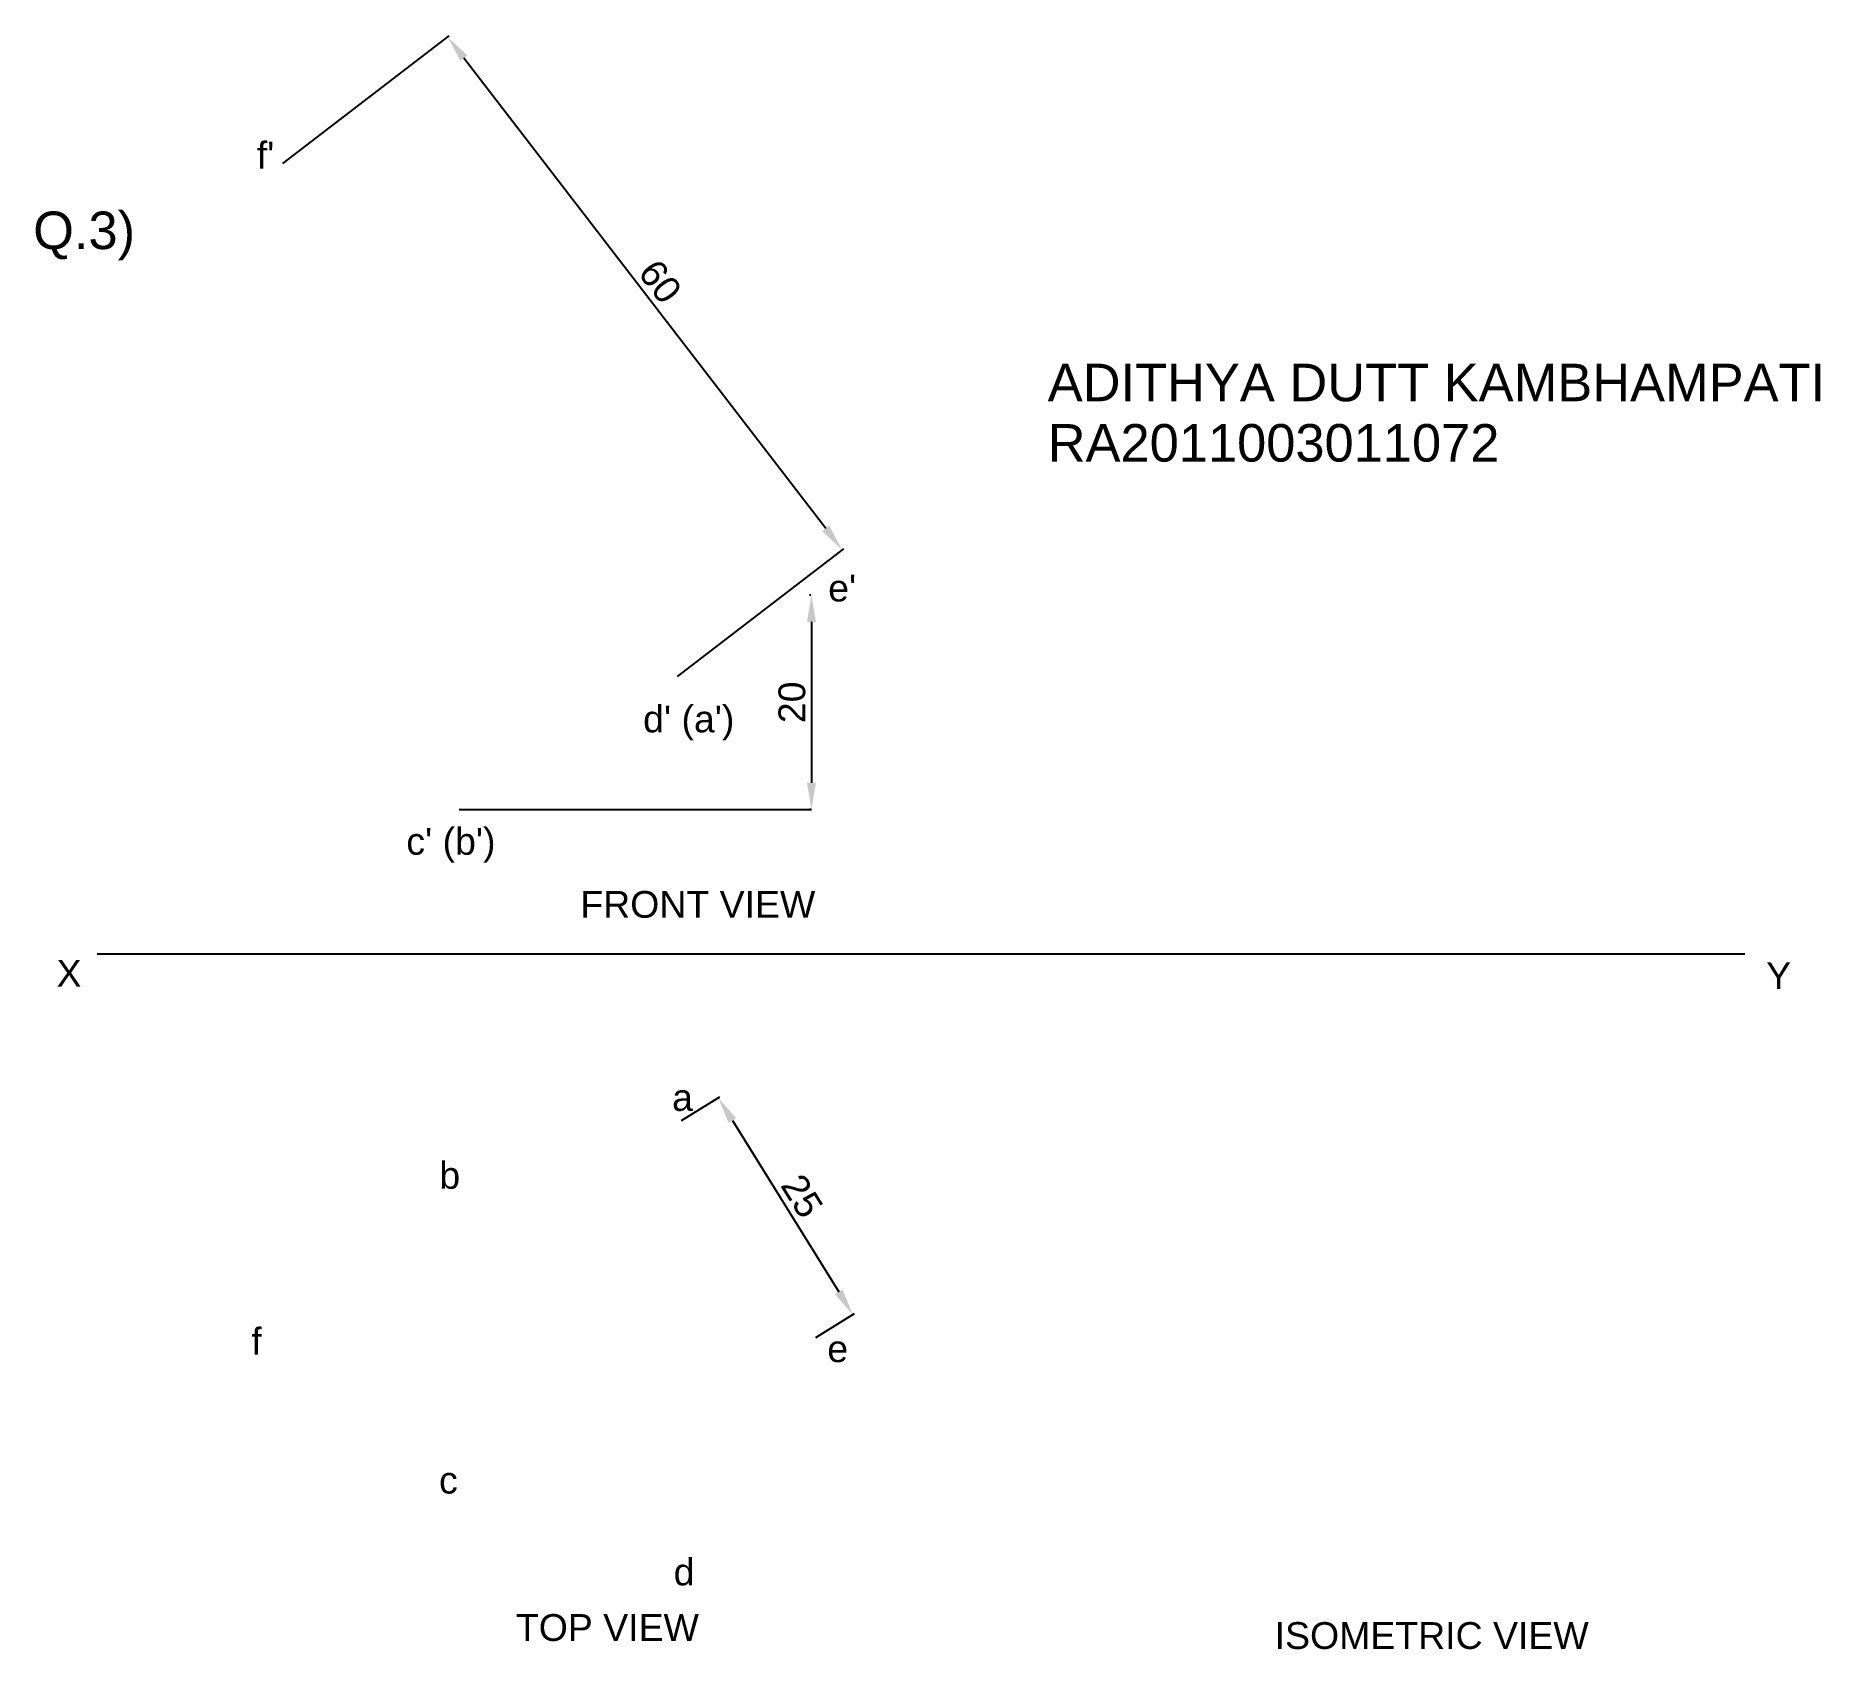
# Paper-space layout 'q3' of a CAD drawing. Header units: millimetres. Extents: x 57 to 223, y 46 to 197.
import ezdxf

# ---------------------------------------------------------------- set-up
doc = ezdxf.new("R2010")
doc.units = ezdxf.units.MM
doc.header["$MEASUREMENT"] = 0
doc.header["$PDMODE"] = 33
doc.header["$PDSIZE"] = 5
doc.styles.get("Standard").update_dxf_attribs({"font": 'arial.ttf'})
doc.dimstyles.new('', dxfattribs={"dimtxt": 2.5, "dimasz": 2.5, "dimexe": 0.18, "dimexo": 0.0625, "dimgap": 0.53, "dimtad": 1, "dimdec": 0, "dimdsep": 46, "dimtxsty": 'Standard', "dimcen": 2.5, "dimadec": 0, "dimazin": 0, "dimtfac": 1, "dimtdec": 0, "dimtmove": 0, "dimatfit": 3, "dimfxl": 1, "dimtolj": 1, "dimtzin": 0, "dimarcsym": 0})

# ---------------------------------------------------------------- blocks, each defined once
blk = doc.blocks.new('*D17')
at = {"color": 0, "linetype": 'ByBlock', "lineweight": -2, "transparency": 16777216}
for p, q in [((129.21, 144.71), (129.09, 144.71)), ((129.27, 142.21), (129.27, 127.21)), ((129.21, 124.71), (129.09, 124.71))]:
    blk.add_line(p, q, dxfattribs=at)
at = {"color": 0, "transparency": 16777216}
for points in [[(128.85, 142.21), (129.69, 142.21), (129.27, 144.71)], [(128.85, 127.21), (129.69, 127.21), (129.27, 124.71)]]:
    blk.add_solid(points, dxfattribs=at)
at = {"layer": 'Defpoints', "color": 0, "transparency": 16777216}
for p in [(129.27, 144.71), (129.27, 124.71), (129.27, 124.71)]:
    blk.add_point(p, dxfattribs=at)
at = {"color": 0, "transparency": 16777216, "insert": (127.46, 134.71), "char_height": 2.5, "attachment_point": 5, "rotation": 90}
blk.add_mtext('\\A1;20', dxfattribs=at)
blk = doc.blocks.new('*D18')
at = {"color": 0, "linetype": 'ByBlock', "lineweight": -2, "transparency": 16777216}
for p, q in [((117.14, 95.7), (120.73, 97.93)), ((121.9, 95.71), (131.81, 79.73)), ((129.69, 75.47), (133.28, 77.7))]:
    blk.add_line(p, q, dxfattribs=at)
at = {"color": 0, "transparency": 16777216}
for points in [[(122.25, 95.93), (121.54, 95.49), (120.58, 97.83)], [(132.17, 79.95), (131.46, 79.51), (133.13, 77.61)]]:
    blk.add_solid(points, dxfattribs=at)
at = {"layer": 'Defpoints', "color": 0, "transparency": 16777216}
for p in [(117.09, 95.67), (133.13, 77.61), (129.64, 75.44)]:
    blk.add_point(p, dxfattribs=at)
at = {"color": 0, "transparency": 16777216, "insert": (128.39, 88.67), "char_height": 2.5, "attachment_point": 5, "rotation": 301.8256}
blk.add_mtext('\\A1;25', dxfattribs=at)
blk = doc.blocks.new('*D19')
at = {"color": 0, "linetype": 'ByBlock', "lineweight": -2, "transparency": 16777216}
for p, q in [((79.96, 184.95), (95.47, 196.88)), ((130.61, 150.91), (96.85, 194.79)), ((116.77, 137.11), (132.28, 149.04))]:
    blk.add_line(p, q, dxfattribs=at)
at = {"color": 0, "transparency": 16777216}
for points in [[(97.18, 195.04), (96.52, 194.54), (95.33, 196.77)], [(130.94, 151.17), (130.28, 150.66), (132.13, 148.93)]]:
    blk.add_solid(points, dxfattribs=at)
at = {"layer": 'Defpoints', "color": 0, "transparency": 16777216}
for p in [(95.33, 196.77), (79.91, 184.91), (116.72, 137.07)]:
    blk.add_point(p, dxfattribs=at)
at = {"color": 0, "transparency": 16777216, "insert": (115.16, 173.95), "char_height": 2.5, "attachment_point": 5, "rotation": 307.5742}
blk.add_mtext('\\A1;60', dxfattribs=at)

psp = doc.layouts.new('q3')

# ---------------------------------------------------------------- linework, layer by layer
for p, q in [((96.41, 124.71), (129.27, 124.71)), ((62.63, 111.27), (216.34, 111.27))]:
    psp.add_line(p, q)

# ---------------------------------------------------------------- texts
for s, height, p in [("f'", 2.5, (77.53, 184.49)), ('Q.3)', 3.5, (56.67, 176.98)), ('ADITHYA DUTT KAMBHAMPATI', 3.5, (151.31, 162.79)), ('RA2011003011072', 3.5, (151.31, 157.16)), ("e'", 2.5, (130.83, 144.12)), ("d' (a')", 2.5, (113.57, 131.91)), ("c' (b')", 2.5, (91.48, 120.5)), ('FRONT VIEW', 2.5, (107.71, 114.62)), ('X', 2.5, (58.85, 108.18)), ('Y', 2.5, (218.33, 107.97)), ('a', 2.5, (116.27, 96.61)), ('b', 2.5, (94.56, 89.35)), ('f', 2.5, (77.02, 73.88)), ('e', 2.5, (130.75, 73.18)), ('c', 2.5, (94.53, 60.92)), ('d', 2.5, (116.42, 52.36)), ('TOP VIEW', 2.5, (101.7, 47.18)), ('ISOMETRIC VIEW', 2.5, (172.48, 46.43))]:
    psp.add_text(s, height=height).set_placement(p)

# ---------------------------------------------------------------- dimensions: what is measured, and where the dimension line sits
dim = psp.add_aligned_dim(p1=(116.72, 137.07), p2=(79.91, 184.91), distance=-19.45, dimstyle='', override={"dimlfac": -1})
dim.commit()
dim.dimension.update_dxf_attribs({"geometry": '*D19', "text_midpoint": (115.16, 173.95)})
dim = psp.add_linear_dim(base=(129.27, 124.71), p1=(129.27, 144.71), p2=(129.27, 124.71), angle=90, dimstyle='', override={"dimlfac": -1})
dim.commit()
dim.dimension.update_dxf_attribs({"geometry": '*D17', "text_midpoint": (127.46, 134.71)})
dim = psp.add_aligned_dim(p1=(117.09, 95.67), p2=(129.64, 75.44), distance=4.11, text='25', dimstyle='', override={"dimlfac": -1})
dim.commit()
dim.dimension.update_dxf_attribs({"geometry": '*D18', "text_midpoint": (128.39, 88.67)})

doc.saveas('drawing.dxf')
